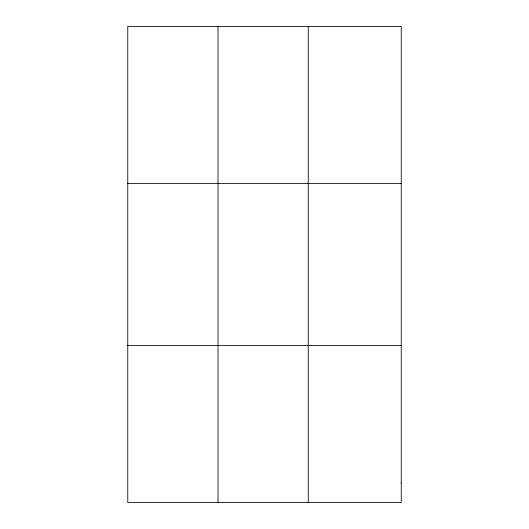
<?xml version="1.0" encoding="UTF-8"?>
<svg xmlns="http://www.w3.org/2000/svg" width="529" height="529" viewBox="0 0 529 529"><rect width="100%" height="100%" fill="white"/><g stroke="black" fill="none" stroke-linecap="round" stroke-linejoin="round"><path stroke-width="0.79" d="M218.008 26.45L218.008 502.55M308.255 26.45L308.255 502.55M127.767 183.563L401.233 183.563M127.767 345.437L401.233 345.437M401.233 482.911L401.233 502.55L127.767 502.55L127.767 26.45L401.233 26.45L401.233 482.911"/></g></svg>
